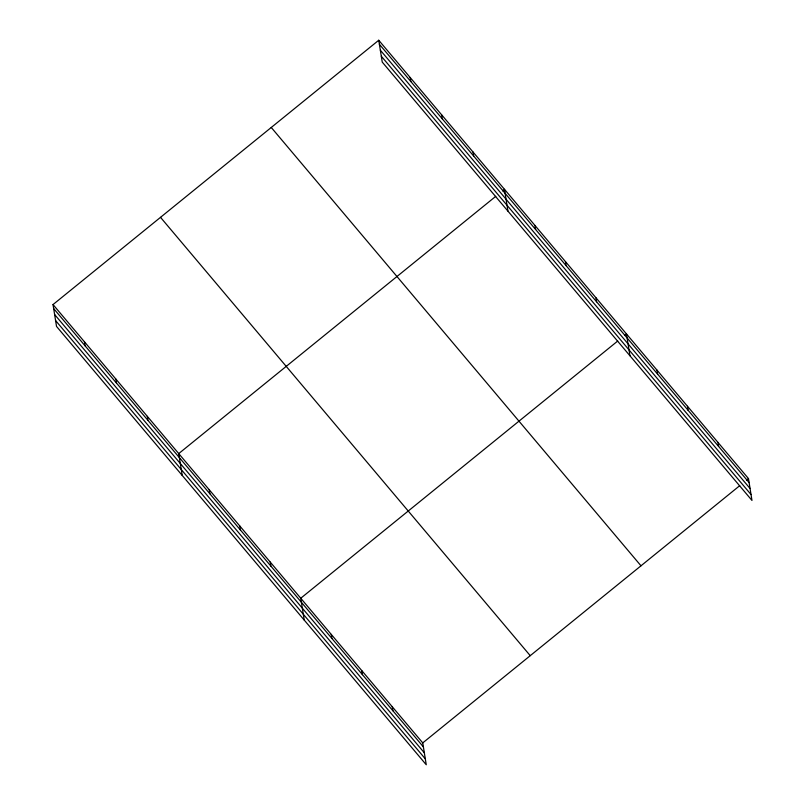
<?xml version="1.0" encoding="UTF-8"?>
<svg xmlns="http://www.w3.org/2000/svg" width="805" height="805" viewBox="0 0 805 805"><rect width="100%" height="100%" fill="white"/><g stroke="black" fill="none" stroke-linecap="round" stroke-linejoin="round"><path stroke-width="1.21" d="M53.029 304.562L422.756 742.894L426.258 764.75L56.521 326.417L53.029 304.562L378.742 40.25L748.479 478.583L751.971 500.438L382.244 62.106L378.742 40.25M495.739 196.36L178.73 453.597L182.232 475.453M502.521 190.855L504.453 189.286L507.955 211.131M617.747 341.008L300.748 598.246L304.24 620.102M624.529 335.504L626.461 333.934L629.963 355.78M422.756 742.894L739.755 485.657M746.537 480.152L748.479 478.583M379.397 44.285L749.123 482.618M380.332 50.162L750.059 488.494M381.308 56.219L751.035 494.552M271.255 127.472L640.991 565.804M160.517 217.34L530.243 655.673M53.673 308.597L423.4 746.929M54.609 314.483L424.346 752.816M55.585 320.541L425.312 758.874M717.969 442.418L718.613 446.453M687.47 406.263L688.114 410.288M656.971 370.099L657.615 374.134M595.962 297.77L596.606 301.805M565.462 261.605L566.106 265.64M534.953 225.45L535.607 229.475M473.028 152.024L473.672 156.059M441.603 114.763L442.247 118.798M410.178 77.511L410.822 81.547M392.246 706.74L392.9 710.775M361.747 670.575L362.391 674.61M331.247 634.41L331.891 638.446M270.239 562.091L270.882 566.116M239.739 525.927L240.383 529.962M209.24 489.762L209.884 493.797M147.305 416.336L147.949 420.371M115.88 379.085L116.524 383.12M84.455 341.823L85.099 345.858"/></g></svg>
